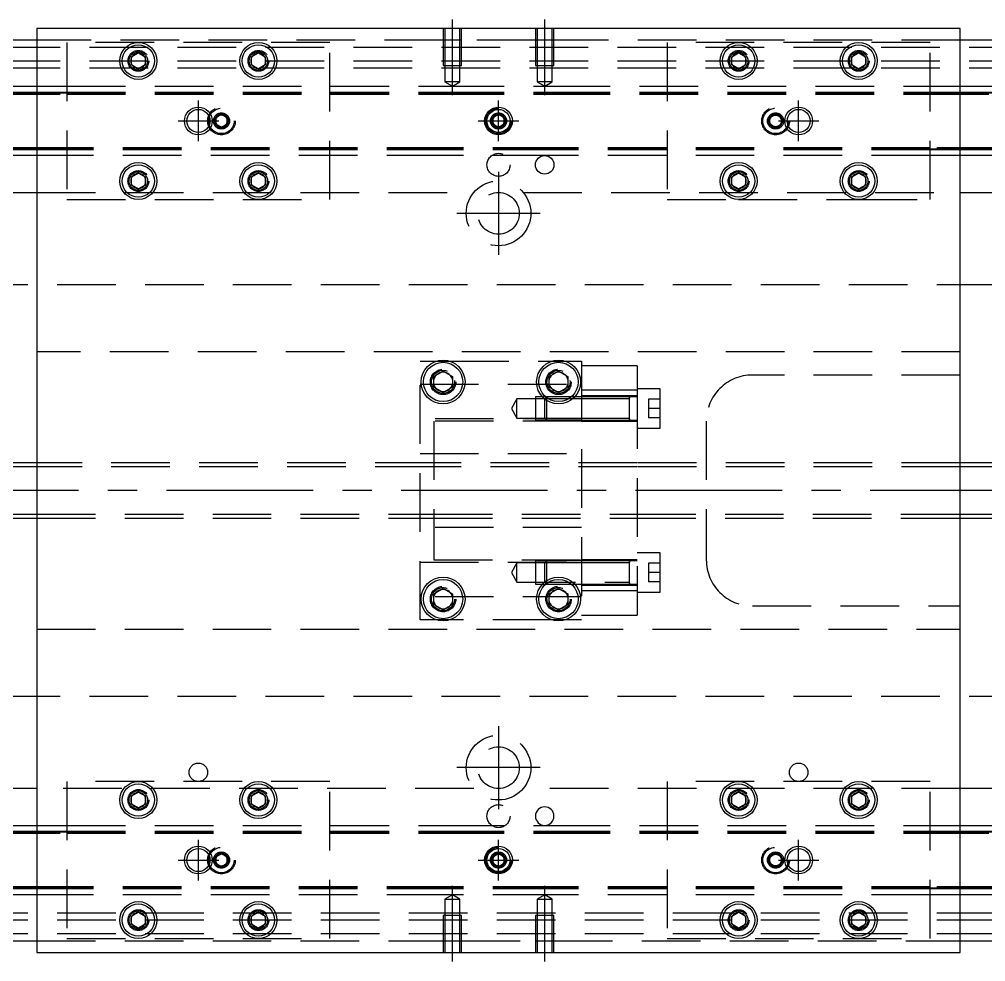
# Model space of a CAD drawing. Extents: x -12 to 671, y -259 to 102.
# Drawn here: x 156.2 to 365.5, y -102 to 102 of the extents above; entities that cross this region are included whole.
import ezdxf

# ---------------------------------------------------------------- set-up
doc = ezdxf.new("R2010")
doc.units = 0
doc.linetypes.add('CENTER', pattern=[50.8, 31.75, -6.35, 6.35, -6.35])
doc.linetypes.add('DASHED', pattern=[19.05, 12.7, -6.35])
doc.layers.get('0').update_dxf_attribs({"linetype": 'CONTINUOUS'})
doc.layers.add('CENTER', color=1, linetype='CENTER')

msp = doc.modelspace()

# ---------------------------------------------------------------- linework, layer by layer
at = {"color": 7, "linetype": 'CONTINUOUS'}
for p, q in [((360, 100), (160, 100)), ((160, 100), (160, -100)), ((360, -100), (360, 100)), ((160, 97.5), (0, 97.5)), ((520, 97.5), (360, 97.5)), ((180.5, 93.87), (182, 94.73)), ((182, 94.73), (183.5, 93.87)), ((206.5, 93.87), (208, 94.73)), ((208, 94.73), (209.5, 93.87)), ((310.5, 93.87), (312, 94.73)), ((312, 94.73), (313.5, 93.87)), ((336.5, 93.87), (338, 94.73)), ((338, 94.73), (339.5, 93.87)), ((180.5, 92.13), (180.5, 93.87)), ((182, 91.27), (180.5, 92.13)), ((183.5, 92.13), (182, 91.27)), ((183.5, 93.87), (183.5, 92.13)), ((206.5, 92.13), (206.5, 93.87)), ((208, 91.27), (206.5, 92.13)), ((209.5, 92.13), (208, 91.27)), ((209.5, 93.87), (209.5, 92.13)), ((310.5, 92.13), (310.5, 93.87)), ((312, 91.27), (310.5, 92.13)), ((313.5, 92.13), (312, 91.27)), ((313.5, 93.87), (313.5, 92.13)), ((336.5, 92.13), (336.5, 93.87)), ((338, 91.27), (336.5, 92.13)), ((339.5, 92.13), (338, 91.27)), ((339.5, 93.87), (339.5, 92.13)), ((0, 87.5), (160, 87.5)), ((0, 86.25), (160, 86.25)), ((360, 87.5), (520, 87.5)), ((360, 86.25), (520, 86.25)), ((160, 73.75), (0, 73.75)), ((520, 73.75), (360, 73.75)), ((160, 72.5), (0, 72.5)), ((520, 72.5), (360, 72.5)), ((180.5, 67.87), (182, 68.73)), ((180.5, 66.13), (180.5, 67.87)), ((182, 68.73), (183.5, 67.87)), ((183.5, 67.87), (183.5, 66.13)), ((206.5, 67.87), (208, 68.73)), ((206.5, 66.13), (206.5, 67.87)), ((208, 68.73), (209.5, 67.87)), ((209.5, 67.87), (209.5, 66.13)), ((310.5, 67.87), (312, 68.73)), ((310.5, 66.13), (310.5, 67.87)), ((312, 68.73), (313.5, 67.87)), ((313.5, 67.87), (313.5, 66.13)), ((336.5, 67.87), (338, 68.73)), ((336.5, 66.13), (336.5, 67.87)), ((338, 68.73), (339.5, 67.87)), ((339.5, 67.87), (339.5, 66.13)), ((182, 65.27), (180.5, 66.13)), ((183.5, 66.13), (182, 65.27)), ((208, 65.27), (206.5, 66.13)), ((209.5, 66.13), (208, 65.27)), ((312, 65.27), (310.5, 66.13)), ((313.5, 66.13), (312, 65.27)), ((338, 65.27), (336.5, 66.13)), ((339.5, 66.13), (338, 65.27)), ((145.36, 64.5), (160, 64.5)), ((360, 64.5), (374.64, 64.5)), ((246, 24.65), (248, 25.81)), ((248, 25.81), (250, 24.65)), ((271, 24.65), (273, 25.81)), ((273, 25.81), (275, 24.65)), ((246, 22.35), (246, 24.65)), ((250, 24.65), (250, 22.35)), ((271, 22.35), (271, 24.65)), ((275, 24.65), (275, 22.35)), ((248, 21.19), (246, 22.35)), ((250, 22.35), (248, 21.19)), ((273, 21.19), (271, 22.35)), ((275, 22.35), (273, 21.19)), ((160, 6), (60.5, 6)), ((465, 6), (360, 6)), ((60.5, -6), (160, -6)), ((360, -6), (465, -6)), ((246, -22.35), (248, -21.19)), ((246, -24.65), (246, -22.35)), ((248, -21.19), (250, -22.35)), ((250, -22.35), (250, -24.65)), ((271, -22.35), (273, -21.19)), ((271, -24.65), (271, -22.35)), ((273, -21.19), (275, -22.35)), ((275, -22.35), (275, -24.65)), ((248, -25.81), (246, -24.65)), ((250, -24.65), (248, -25.81)), ((273, -25.81), (271, -24.65)), ((275, -24.65), (273, -25.81)), ((160, -64.5), (145.36, -64.5)), ((374.64, -64.5), (360, -64.5)), ((180.5, -66.13), (182, -65.27)), ((180.5, -67.87), (180.5, -66.13)), ((182, -65.27), (183.5, -66.13)), ((183.5, -66.13), (183.5, -67.87)), ((206.5, -66.13), (208, -65.27)), ((206.5, -67.87), (206.5, -66.13)), ((208, -65.27), (209.5, -66.13)), ((209.5, -66.13), (209.5, -67.87)), ((310.5, -66.13), (312, -65.27)), ((310.5, -67.87), (310.5, -66.13)), ((312, -65.27), (313.5, -66.13)), ((313.5, -66.13), (313.5, -67.87)), ((336.5, -66.13), (338, -65.27)), ((336.5, -67.87), (336.5, -66.13)), ((338, -65.27), (339.5, -66.13)), ((339.5, -66.13), (339.5, -67.87)), ((182, -68.73), (180.5, -67.87)), ((183.5, -67.87), (182, -68.73)), ((208, -68.73), (206.5, -67.87)), ((209.5, -67.87), (208, -68.73)), ((312, -68.73), (310.5, -67.87)), ((313.5, -67.87), (312, -68.73)), ((338, -68.73), (336.5, -67.87)), ((339.5, -67.87), (338, -68.73)), ((0, -72.5), (160, -72.5)), ((360, -72.5), (520, -72.5)), ((0, -73.75), (160, -73.75)), ((360, -73.75), (520, -73.75)), ((160, -86.25), (0, -86.25)), ((160, -87.5), (0, -87.5)), ((520, -86.25), (360, -86.25)), ((520, -87.5), (360, -87.5)), ((180.5, -92.13), (182, -91.27)), ((182, -91.27), (183.5, -92.13)), ((206.5, -92.13), (208, -91.27)), ((208, -91.27), (209.5, -92.13)), ((310.5, -92.13), (312, -91.27)), ((312, -91.27), (313.5, -92.13)), ((336.5, -92.13), (338, -91.27)), ((338, -91.27), (339.5, -92.13)), ((180.5, -93.87), (180.5, -92.13)), ((182, -94.73), (180.5, -93.87)), ((183.5, -93.87), (182, -94.73)), ((183.5, -92.13), (183.5, -93.87)), ((206.5, -93.87), (206.5, -92.13)), ((208, -94.73), (206.5, -93.87)), ((209.5, -93.87), (208, -94.73)), ((209.5, -92.13), (209.5, -93.87)), ((310.5, -93.87), (310.5, -92.13)), ((312, -94.73), (310.5, -93.87)), ((313.5, -93.87), (312, -94.73)), ((313.5, -92.13), (313.5, -93.87)), ((336.5, -93.87), (336.5, -92.13)), ((338, -94.73), (336.5, -93.87)), ((339.5, -93.87), (338, -94.73)), ((339.5, -92.13), (339.5, -93.87)), ((0, -97.5), (160, -97.5)), ((360, -97.5), (520, -97.5)), ((160, -100), (360, -100))]:
    msp.add_line(p, q, dxfattribs=at)
at = {"color": 3, "linetype": 'DASHED'}
for p, q in [((248, 100), (248, 92)), ((248.35, 100), (248.35, 92)), ((251.65, 92), (251.65, 100)), ((252, 92), (252, 100)), ((268, 100), (268, 92)), ((268.35, 100), (268.35, 92)), ((271.65, 92), (271.65, 100)), ((272, 92), (272, 100)), ((248, 97.5), (160, 97.5)), ((166.5, 97), (166.5, 63)), ((223.5, 97), (166.5, 97)), ((223.5, 63), (223.5, 97)), ((252, 97.5), (248, 97.5)), ((268, 97.5), (252, 97.5)), ((272, 97.5), (268, 97.5)), ((360, 97.5), (272, 97.5)), ((353.5, 97), (296.5, 97)), ((296.5, 97), (296.5, 63)), ((353.5, 63), (353.5, 97)), ((0, 96), (520, 96)), ((0, 93), (520, 93)), ((180, 93), (180.03, 93.35)), ((209.97, 93.33), (210, 93)), ((313.97, 93.33), (314, 93)), ((336, 93), (336.03, 93.35)), ((0, 91.5), (520, 91.5)), ((248, 92), (252, 92)), ((248.35, 92), (248.35, 88.5)), ((251.65, 88.5), (251.65, 92)), ((268, 92), (272, 92)), ((268.35, 92), (268.35, 88.5)), ((271.65, 88.5), (271.65, 92)), ((251.65, 88.5), (248.35, 88.5)), ((248.35, 88.5), (250, 87.55)), ((250, 87.55), (251.65, 88.5)), ((271.65, 88.5), (268.35, 88.5)), ((268.35, 88.5), (270, 87.55)), ((270, 87.55), (271.65, 88.5)), ((0, 86.11), (160, 86.11)), ((0, 86.1), (166.5, 86.1)), ((160, 87.5), (166.5, 87.5)), ((160, 86.25), (166.5, 86.25)), ((160, 86.11), (166.5, 86.11)), ((166.5, 87.5), (248.5, 87.5)), ((166.5, 86.25), (248.5, 86.25)), ((166.5, 86.11), (248.5, 86.11)), ((166.5, 86.1), (248.5, 86.1)), ((166.5, 86.1), (248.5, 86.1)), ((248.5, 87.5), (271.5, 87.5)), ((248.5, 86.25), (271.5, 86.25)), ((248.5, 86.11), (271.5, 86.11)), ((248.5, 86.1), (271.5, 86.1)), ((271.5, 87.5), (353.5, 87.5)), ((271.5, 86.25), (353.5, 86.25)), ((271.5, 86.11), (353.5, 86.11)), ((271.5, 86.1), (353.5, 86.1)), ((271.5, 86.1), (353.5, 86.1)), ((353.5, 87.5), (360, 87.5)), ((353.5, 86.25), (360, 86.25)), ((353.5, 86.11), (360, 86.11)), ((353.5, 86.1), (520, 86.1)), ((360, 86.11), (520, 86.11)), ((0, 85.8), (166.5, 85.8)), ((166.5, 85.8), (248.5, 85.8)), ((166.5, 85.8), (248.5, 85.8)), ((248.5, 85.8), (271.5, 85.8)), ((271.5, 85.8), (353.5, 85.8)), ((271.5, 85.8), (353.5, 85.8)), ((353.5, 85.8), (520, 85.8)), ((198.75, 80.72), (200, 81.44)), ((198.75, 79.28), (198.75, 80.72)), ((200, 81.44), (201.25, 80.72)), ((201.25, 80.72), (201.25, 79.28)), ((201.48, 80.26), (201.5, 80)), ((258.75, 80.72), (260, 81.44)), ((258.75, 79.28), (258.75, 80.72)), ((260, 81.44), (261.25, 80.72)), ((261.25, 80.72), (261.25, 79.28)), ((261.48, 80.26), (261.5, 80)), ((318.5, 80), (318.52, 80.25)), ((318.75, 80.72), (320, 81.44)), ((318.75, 79.28), (318.75, 80.72)), ((320, 81.44), (321.25, 80.72)), ((321.25, 80.72), (321.25, 79.28)), ((200, 78.56), (198.75, 79.28)), ((201.25, 79.28), (200, 78.56)), ((260, 78.56), (258.75, 79.28)), ((261.25, 79.28), (260, 78.56)), ((320, 78.56), (318.75, 79.28)), ((321.25, 79.28), (320, 78.56)), ((166.5, 74.2), (0, 74.2)), ((166.5, 73.9), (0, 73.9)), ((160, 73.89), (0, 73.89)), ((166.5, 73.89), (160, 73.89)), ((166.5, 73.75), (160, 73.75)), ((248.5, 74.2), (166.5, 74.2)), ((248.5, 73.9), (166.5, 73.9)), ((248.5, 73.89), (166.5, 73.89)), ((248.5, 73.75), (166.5, 73.75)), ((271.5, 74.2), (248.5, 74.2)), ((271.5, 73.9), (248.5, 73.9)), ((271.5, 73.89), (248.5, 73.89)), ((271.5, 73.75), (248.5, 73.75)), ((353.5, 74.2), (271.5, 74.2)), ((353.5, 73.9), (271.5, 73.9)), ((353.5, 73.89), (271.5, 73.89)), ((353.5, 73.75), (271.5, 73.75)), ((520, 74.2), (353.5, 74.2)), ((520, 73.9), (353.5, 73.9)), ((360, 73.89), (353.5, 73.89)), ((360, 73.75), (353.5, 73.75)), ((520, 73.89), (360, 73.89)), ((166.5, 72.5), (160, 72.5)), ((248.5, 72.5), (166.5, 72.5)), ((271.5, 72.5), (248.5, 72.5)), ((353.5, 72.5), (271.5, 72.5)), ((360, 72.5), (353.5, 72.5)), ((183.97, 67.33), (184, 67)), ((206, 67), (206.02, 67.3)), ((313.97, 67.33), (314, 67)), ((339.97, 67.33), (340, 67)), ((160, 64.5), (254.64, 64.5)), ((166.5, 63), (223.5, 63)), ((265.36, 64.5), (360, 64.5)), ((296.5, 63), (312, 63)), ((312, 63), (338, 63)), ((338, 63), (353.5, 63)), ((520, 44.5), (0, 44.5)), ((360, 30), (160, 30)), ((243, 28), (246.48, 28)), ((243, -28), (243, 28)), ((246.48, 28), (249.52, 28)), ((249.52, 28), (271.48, 28)), ((271.48, 28), (274.52, 28)), ((274.52, 28), (278, 28)), ((278, 28), (278, -28)), ((290, 27), (278, 27)), ((290, 27), (290, 21.75)), ((250.48, 23.79), (250.5, 23.5)), ((275.48, 23.79), (275.5, 23.5)), ((360, 25), (315, 25)), ((243, 23), (278, 23)), ((290, 21.75), (278, 21.75)), ((295, 22), (290, 22)), ((290, 21.75), (290, -21.75)), ((295, 13.5), (295, 22)), ((264, 19.85), (262.79, 17.75)), ((264, 15.65), (264, 19.85)), ((268, 19.85), (264, 19.85)), ((268, 20.25), (268, 15.25)), ((269.53, 20.25), (268, 20.25)), ((270, 19.85), (268, 19.85)), ((270.26, 20.25), (269.53, 20.25)), ((270.34, 20.19), (270, 19.85)), ((270, 19.82), (270, 19.85)), ((270.82, 19.85), (270, 19.85)), ((270, 15.65), (270, 19.82)), ((270.4, 20.25), (270.26, 20.25)), ((270.4, 20.25), (270.34, 20.19)), ((270.4, 20.25), (270.4, 20.14)), ((275.74, 20.25), (270.4, 20.25)), ((275.74, 20.25), (270.4, 20.25)), ((270.4, 20.14), (270.4, 19.52)), ((270.4, 19.52), (270.4, 15.25)), ((275.18, 19.85), (270.82, 19.85)), ((276.04, 19.85), (275.18, 19.85)), ((276.47, 20.25), (275.74, 20.25)), ((278, 19.85), (276.04, 19.85)), ((278, 20.25), (276.47, 20.25)), ((278, 20.25), (276.47, 20.25)), ((290, 20.5), (278, 20.5)), ((288.4, 20.25), (278, 20.25)), ((288.4, 19.85), (278, 19.85)), ((290, 20.25), (288.39, 20.25)), ((288.4, 15.25), (288.4, 20.25)), ((288.4, 19.85), (288.4, 20.25)), ((288.4, 15.25), (288.4, 20.25)), ((288.4, 20), (288.4, 20.25)), ((288.4, 20.25), (288.4, 20)), ((288.4, 15.51), (288.4, 20)), ((288.4, 15.65), (288.4, 19.85)), ((292.5, 19.75), (292.5, 17.75)), ((295, 19.75), (292.5, 19.75)), ((262.79, 17.75), (264, 15.65)), ((292.5, 17.75), (292.5, 15.75)), ((295, 17.75), (292.5, 17.75)), ((278, 15.5), (243, 15.5)), ((246, 15), (246, -15)), ((278, 15), (246, 15)), ((264, 15.65), (268, 15.65)), ((268, 15.65), (270, 15.65)), ((268, 15.25), (270.4, 15.25)), ((270, 15.65), (278, 15.65)), ((270, 15.65), (270.4, 15.25)), ((270.4, 15.25), (278, 15.25)), ((278, 15.65), (288.4, 15.65)), ((278, 15.25), (288.4, 15.25)), ((278, 15), (290, 15)), ((288.39, 15.25), (290, 15.25)), ((288.4, 15.25), (288.4, 15.65)), ((288.4, 15.25), (288.4, 15.51)), ((288.4, 15.51), (288.4, 15.25)), ((295, 15.75), (292.5, 15.75)), ((305, 15), (305, -15)), ((290, 13.5), (295, 13.5)), ((243, 8), (278, 8)), ((246, 6), (160, 6)), ((246, 5.12), (160, 5.12)), ((290, 6), (246, 6)), ((290, 5.12), (246, 5.12)), ((360, 6), (290, 6)), ((360, 5.12), (290, 5.12)), ((160, -5.13), (246, -5.13)), ((160, -6), (246, -6)), ((246, -5.13), (290, -5.13)), ((246, -6), (290, -6)), ((290, -5.13), (360, -5.13)), ((290, -6), (360, -6)), ((278, -8), (243, -8)), ((295, -13.5), (290, -13.5)), ((295, -22), (295, -13.5)), ((243, -15.5), (278, -15.5)), ((246, -15), (278, -15)), ((264, -15.65), (262.79, -17.75)), ((264, -19.85), (264, -15.65)), ((268, -15.65), (264, -15.65)), ((268, -15.25), (268, -20.25)), ((270.4, -15.25), (268, -15.25)), ((270, -15.65), (268, -15.65)), ((270.4, -15.25), (270, -15.65)), ((270, -19.85), (270, -15.65)), ((278, -15.65), (270, -15.65)), ((270.4, -15.25), (270.4, -19.52)), ((278, -15.25), (270.4, -15.25)), ((278, -15.25), (270.4, -15.25)), ((290, -15), (278, -15)), ((288.4, -15.25), (278, -15.25)), ((288.4, -15.65), (278, -15.65)), ((290, -15.25), (288.39, -15.25)), ((288.4, -20.25), (288.4, -15.25)), ((288.4, -20.25), (288.4, -15.25)), ((288.4, -15.51), (288.4, -15.25)), ((288.4, -15.25), (288.4, -15.51)), ((288.4, -20), (288.4, -15.51)), ((292.5, -15.75), (292.5, -17.75)), ((295, -15.75), (292.5, -15.75)), ((262.79, -17.75), (264, -19.85)), ((292.5, -17.75), (292.5, -19.75)), ((295, -17.75), (292.5, -17.75)), ((264, -19.85), (288.4, -19.85)), ((268, -20.25), (269.53, -20.25)), ((269.53, -20.25), (270.26, -20.25)), ((270, -19.85), (270.34, -20.19)), ((270.26, -20.25), (270.4, -20.25)), ((270.34, -20.19), (270.4, -20.25)), ((270.4, -19.52), (270.4, -20.14)), ((270.4, -20.14), (270.4, -20.25)), ((270.4, -20.25), (275.74, -20.25)), ((275.74, -20.25), (276.47, -20.25)), ((276.47, -20.25), (278, -20.25)), ((276.47, -20.25), (278, -20.25)), ((278, -20.25), (288.4, -20.25)), ((278, -20.5), (290, -20.5)), ((288.39, -20.25), (290, -20.25)), ((288.4, -20.25), (288.4, -20)), ((288.4, -20), (288.4, -20.25)), ((288.4, -20.25), (288.4, -20.25)), ((295, -19.75), (292.5, -19.75)), ((278, -23), (243, -23)), ((290, -21.75), (278, -21.75)), ((290, -21.75), (278, -21.75)), ((290, -21.75), (290, -27)), ((290, -22), (295, -22)), ((245.5, -23.5), (245.52, -23.2)), ((270.5, -23.5), (270.52, -23.2)), ((315, -25), (360, -25)), ((278, -27), (290, -27)), ((246.48, -28), (243, -28)), ((249.52, -28), (246.48, -28)), ((271.48, -28), (249.52, -28)), ((274.52, -28), (271.48, -28)), ((278, -28), (274.52, -28)), ((160, -30), (360, -30)), ((0, -44.5), (520, -44.5)), ((254.64, -64.5), (160, -64.5)), ((223.5, -63), (166.5, -63)), ((166.5, -63), (166.5, -97)), ((223.5, -97), (223.5, -63)), ((360, -64.5), (265.36, -64.5)), ((296.5, -63), (296.5, -97)), ((353.5, -63), (296.5, -63)), ((353.5, -97), (353.5, -63)), ((180, -67), (180.03, -66.65)), ((209.97, -66.67), (210, -67)), ((310, -67), (310.02, -66.7)), ((336, -67), (336.03, -66.65)), ((160, -72.5), (166.5, -72.5)), ((166.5, -72.5), (248.5, -72.5)), ((248.5, -72.5), (271.5, -72.5)), ((271.5, -72.5), (353.5, -72.5)), ((353.5, -72.5), (360, -72.5)), ((0, -73.89), (160, -73.89)), ((0, -73.9), (166.5, -73.9)), ((0, -74.2), (166.5, -74.2)), ((160, -73.75), (166.5, -73.75)), ((160, -73.89), (166.5, -73.89)), ((166.5, -73.75), (248.5, -73.75)), ((166.5, -73.89), (248.5, -73.89)), ((166.5, -73.9), (248.5, -73.9)), ((166.5, -74.2), (248.5, -74.2)), ((248.5, -73.75), (271.5, -73.75)), ((248.5, -73.89), (271.5, -73.89)), ((248.5, -73.9), (271.5, -73.9)), ((248.5, -74.2), (271.5, -74.2)), ((271.5, -73.75), (353.5, -73.75)), ((271.5, -73.89), (353.5, -73.89)), ((271.5, -73.9), (353.5, -73.9)), ((271.5, -74.2), (353.5, -74.2)), ((353.5, -73.75), (360, -73.75)), ((353.5, -73.89), (360, -73.89)), ((353.5, -73.9), (520, -73.9)), ((353.5, -74.2), (520, -74.2)), ((360, -73.89), (520, -73.89)), ((198.75, -79.28), (200, -78.56)), ((198.75, -80.72), (198.75, -79.28)), ((200, -78.56), (201.25, -79.28)), ((201.25, -79.28), (201.25, -80.72)), ((258.75, -79.28), (260, -78.56)), ((258.75, -80.72), (258.75, -79.28)), ((260, -78.56), (261.25, -79.28)), ((261.25, -79.28), (261.25, -80.72)), ((318.75, -79.28), (320, -78.56)), ((318.75, -80.72), (318.75, -79.28)), ((320, -78.56), (321.25, -79.28)), ((321.25, -79.28), (321.25, -80.72)), ((198.5, -80), (198.52, -79.78)), ((200, -81.44), (198.75, -80.72)), ((201.25, -80.72), (200, -81.44)), ((258.5, -80), (258.52, -79.78)), ((260, -81.44), (258.75, -80.72)), ((261.25, -80.72), (260, -81.44)), ((318.5, -80), (318.52, -79.75)), ((320, -81.44), (318.75, -80.72)), ((321.25, -80.72), (320, -81.44)), ((166.5, -85.8), (0, -85.8)), ((248.5, -85.8), (166.5, -85.8)), ((248.5, -85.8), (166.5, -85.8)), ((271.5, -85.8), (248.5, -85.8)), ((353.5, -85.8), (271.5, -85.8)), ((353.5, -85.8), (271.5, -85.8)), ((520, -85.8), (353.5, -85.8)), ((166.5, -86.1), (0, -86.1)), ((160, -86.11), (0, -86.11)), ((166.5, -86.11), (160, -86.11)), ((166.5, -86.25), (160, -86.25)), ((166.5, -87.5), (160, -87.5)), ((248.5, -86.1), (166.5, -86.1)), ((248.5, -86.1), (166.5, -86.1)), ((248.5, -86.11), (166.5, -86.11)), ((248.5, -86.25), (166.5, -86.25)), ((248.5, -87.5), (166.5, -87.5)), ((250, -87.55), (248.35, -88.5)), ((271.5, -86.1), (248.5, -86.1)), ((271.5, -86.11), (248.5, -86.11)), ((271.5, -86.25), (248.5, -86.25)), ((271.5, -87.5), (248.5, -87.5)), ((251.65, -88.5), (250, -87.55)), ((270, -87.55), (268.35, -88.5)), ((271.65, -88.5), (270, -87.55)), ((353.5, -86.1), (271.5, -86.1)), ((353.5, -86.1), (271.5, -86.1)), ((353.5, -86.11), (271.5, -86.11)), ((353.5, -86.25), (271.5, -86.25)), ((353.5, -87.5), (271.5, -87.5)), ((520, -86.1), (353.5, -86.1)), ((360, -86.11), (353.5, -86.11)), ((360, -86.25), (353.5, -86.25)), ((360, -87.5), (353.5, -87.5)), ((520, -86.11), (360, -86.11)), ((248.35, -88.5), (250, -88.5)), ((248.35, -88.5), (248.35, -92)), ((250, -88.5), (251.65, -88.5)), ((251.65, -92), (251.65, -88.5)), ((268.35, -88.5), (270, -88.5)), ((268.35, -88.5), (268.35, -92)), ((270, -88.5), (271.65, -88.5)), ((271.65, -92), (271.65, -88.5)), ((520, -91.5), (0, -91.5)), ((252, -92), (248, -92)), ((248, -92), (248, -100)), ((248.35, -92), (248.35, -100)), ((251.65, -100), (251.65, -92)), ((252, -100), (252, -92)), ((272, -92), (268, -92)), ((268, -92), (268, -100)), ((268.35, -92), (268.35, -100)), ((271.65, -100), (271.65, -92)), ((272, -100), (272, -92)), ((520, -93), (0, -93)), ((183.97, -92.67), (184, -93)), ((209.97, -92.67), (210, -93)), ((310, -93), (310.02, -92.7)), ((339.97, -92.67), (340, -93)), ((520, -96), (0, -96)), ((160, -97.5), (248, -97.5)), ((166.5, -97), (223.5, -97)), ((248, -97.5), (252, -97.5)), ((252, -97.5), (268, -97.5)), ((268, -97.5), (272, -97.5)), ((272, -97.5), (360, -97.5)), ((296.5, -97), (353.5, -97))]:
    msp.add_line(p, q, dxfattribs=at)
at = {"color": 3, "linetype": 'CONTINUOUS'}
for p, q in [((160, 5.12), (60.5, 5.12)), ((465, 5.12), (360, 5.12)), ((60.5, -5.13), (160, -5.13)), ((360, -5.13), (465, -5.13))]:
    msp.add_line(p, q, dxfattribs=at)
at = {"color": 7, "linetype": 'CONTINUOUS'}
for centre, radius in [((182, 93), 4), ((182, 93), 3.5), ((208, 93), 4), ((208, 93), 3.5), ((312, 93), 4), ((312, 93), 3.5), ((338, 93), 4), ((338, 93), 3.5), ((195, 80), 2.5), ((260, 80), 3), ((260, 80), 2.5), ((325, 80), 2.5), ((270, 70.5), 2), ((182, 67), 4), ((182, 67), 3.5), ((208, 67), 4), ((208, 67), 3.5), ((312, 67), 4), ((312, 67), 3.5), ((338, 67), 4), ((338, 67), 3.5), ((248, 23.5), 4.75), ((248, 23.5), 4.25), ((273, 23.5), 4.75), ((273, 23.5), 4.25), ((248, -23.5), 4.75), ((273, -23.5), 4.75), ((248, -23.5), 4.25), ((273, -23.5), 4.25), ((182, -67), 4), ((182, -67), 3.5), ((208, -67), 4), ((208, -67), 3.5), ((312, -67), 4), ((312, -67), 3.5), ((338, -67), 4), ((338, -67), 3.5), ((260, -80), 3), ((195, -80), 2.5), ((260, -80), 2.5), ((325, -80), 2.5), ((182, -93), 4), ((182, -93), 3.5), ((208, -93), 4), ((208, -93), 3.5), ((312, -93), 4), ((312, -93), 3.5), ((338, -93), 4), ((338, -93), 3.5)]:
    msp.add_circle(centre, radius, dxfattribs=at)
at = {"color": 3, "linetype": 'DASHED'}
for centre, radius in [((182, 93), 2.25), ((182, 93), 2), ((208, 93), 2.25), ((208, 93), 2), ((312, 93), 2.25), ((312, 93), 2), ((338, 93), 2.25), ((338, 93), 2), ((200, 80), 3), ((200, 80), 2.75), ((200, 80), 1.75), ((260, 80), 2.75), ((260, 80), 1.75), ((320, 80), 3), ((320, 80), 2.75), ((320, 80), 1.75), ((200, 80), 1.5), ((260, 80), 1.5), ((320, 80), 1.5), ((320, 80), 1.25), ((260, 70.5), 2.5), ((182, 67), 2.25), ((208, 67), 2.25), ((312, 67), 2.25), ((338, 67), 2.25), ((182, 67), 2), ((208, 67), 2), ((260, 60), 7), ((312, 67), 2), ((338, 67), 2), ((260, 60), 4.5), ((248, 23.5), 2.75), ((248, 23.5), 2.5), ((273, 23.5), 2.75), ((273, 23.5), 2.5), ((248, -23.5), 2.75), ((273, -23.5), 2.75), ((248, -23.5), 2.5), ((273, -23.5), 2.5), ((260, -60), 7), ((260, -60), 4.5), ((195, -61), 2), ((325, -61), 2), ((182, -67), 2.25), ((208, -67), 2.25), ((312, -67), 2.25), ((338, -67), 2.25), ((182, -67), 2), ((208, -67), 2), ((312, -67), 2), ((338, -67), 2), ((260, -70.5), 2.5), ((200, -80), 3), ((200, -80), 2.75), ((260, -80), 2.75), ((320, -80), 3), ((320, -80), 2.75), ((200, -80), 1.75), ((200, -80), 1.5), ((260, -80), 1.75), ((260, -80), 1.5), ((320, -80), 1.75), ((320, -80), 1.5), ((320, -80), 1.25), ((182, -93), 2.25), ((182, -93), 2), ((208, -93), 2.25), ((208, -93), 2), ((312, -93), 2.25), ((312, -93), 2), ((338, -93), 2.25), ((338, -93), 2)]:
    msp.add_circle(centre, radius, dxfattribs=at)
at = {"color": 3, "linetype": 'CONTINUOUS'}
for centre in [(195, 80), (325, 80), (195, -80), (325, -80)]:
    msp.add_circle(centre, 3, dxfattribs=at)
at = {"color": 7, "linetype": 'CONTINUOUS'}
for centre, radius, start, end in [((182, 93), 1.65, 95.38, 144.62), ((182, 93), 1.65, 84.62, 95.38), ((182, 93), 1.65, 35.38, 84.62), ((208, 93), 1.65, 95.38, 144.62), ((208, 93), 1.65, 84.62, 95.38), ((208, 93), 1.65, 35.38, 84.62), ((312, 93), 1.65, 95.38, 144.62), ((312, 93), 1.65, 84.62, 95.38), ((312, 93), 1.65, 35.38, 84.62), ((338, 93), 1.65, 95.38, 144.62), ((338, 93), 1.65, 84.62, 95.38), ((338, 93), 1.65, 35.38, 84.62), ((182, 93), 1.65, 155.38, 180), ((182, 93), 1.65, 180, 204.62), ((182, 93), 1.65, 144.62, 155.38), ((182, 93), 1.65, 204.62, 215.38), ((182, 93), 1.65, 24.62, 35.38), ((182, 93), 1.65, 324.62, 335.38), ((182, 93), 1.65, 335.38, 24.62), ((208, 93), 1.65, 155.38, 180), ((208, 93), 1.65, 180, 204.62), ((208, 93), 1.65, 144.62, 155.38), ((208, 93), 1.65, 204.62, 215.38), ((208, 93), 1.65, 24.62, 35.38), ((208, 93), 1.65, 324.62, 335.38), ((208, 93), 1.65, 335.38, 24.62), ((312, 93), 1.65, 155.38, 180), ((312, 93), 1.65, 180, 204.62), ((312, 93), 1.65, 144.62, 155.38), ((312, 93), 1.65, 204.62, 215.38), ((312, 93), 1.65, 24.62, 35.38), ((312, 93), 1.65, 324.62, 335.38), ((312, 93), 1.65, 335.38, 24.62), ((338, 93), 1.65, 155.38, 180), ((338, 93), 1.65, 180, 204.62), ((338, 93), 1.65, 144.62, 155.38), ((338, 93), 1.65, 204.62, 215.38), ((338, 93), 1.65, 24.62, 35.38), ((338, 93), 1.65, 324.62, 335.38), ((338, 93), 1.65, 335.38, 24.62), ((182, 93), 1.65, 215.38, 264.62), ((182, 93), 1.65, 264.62, 275.38), ((182, 93), 1.65, 275.38, 324.62), ((208, 93), 1.65, 215.38, 264.62), ((208, 93), 1.65, 264.62, 275.38), ((208, 93), 1.65, 275.38, 324.62), ((312, 93), 1.65, 215.38, 264.62), ((312, 93), 1.65, 264.62, 275.38), ((312, 93), 1.65, 275.38, 324.62), ((338, 93), 1.65, 215.38, 264.62), ((338, 93), 1.65, 264.62, 275.38), ((338, 93), 1.65, 275.38, 324.62), ((182, 67), 1.65, 155.38, 180), ((182, 67), 1.65, 180, 204.62), ((182, 67), 1.65, 144.62, 155.38), ((182, 67), 1.65, 95.38, 144.62), ((182, 67), 1.65, 84.62, 95.38), ((182, 67), 1.65, 35.38, 84.62), ((182, 67), 1.65, 24.62, 35.38), ((182, 67), 1.65, 335.38, 24.62), ((208, 67), 1.65, 155.38, 180), ((208, 67), 1.65, 180, 204.62), ((208, 67), 1.65, 144.62, 155.38), ((208, 67), 1.65, 95.38, 144.62), ((208, 67), 1.65, 84.62, 95.38), ((208, 67), 1.65, 35.38, 84.62), ((208, 67), 1.65, 24.62, 35.38), ((208, 67), 1.65, 335.38, 24.62), ((312, 67), 1.65, 155.38, 180), ((312, 67), 1.65, 180, 204.62), ((312, 67), 1.65, 144.62, 155.38), ((312, 67), 1.65, 95.38, 144.62), ((312, 67), 1.65, 84.62, 95.38), ((312, 67), 1.65, 35.38, 84.62), ((312, 67), 1.65, 24.62, 35.38), ((312, 67), 1.65, 335.38, 24.62), ((338, 67), 1.65, 155.38, 180), ((338, 67), 1.65, 180, 204.62), ((338, 67), 1.65, 144.62, 155.38), ((338, 67), 1.65, 95.38, 144.62), ((338, 67), 1.65, 84.62, 95.38), ((338, 67), 1.65, 35.38, 84.62), ((338, 67), 1.65, 24.62, 35.38), ((338, 67), 1.65, 335.38, 24.62), ((182, 67), 1.65, 204.62, 215.38), ((182, 67), 1.65, 215.38, 264.62), ((182, 67), 1.65, 264.62, 275.38), ((182, 67), 1.65, 275.38, 324.62), ((182, 67), 1.65, 324.62, 335.38), ((208, 67), 1.65, 204.62, 215.38), ((208, 67), 1.65, 215.38, 264.62), ((208, 67), 1.65, 264.62, 275.38), ((208, 67), 1.65, 275.38, 324.62), ((208, 67), 1.65, 324.62, 335.38), ((312, 67), 1.65, 204.62, 215.38), ((312, 67), 1.65, 215.38, 264.62), ((312, 67), 1.65, 264.62, 275.38), ((312, 67), 1.65, 275.38, 324.62), ((312, 67), 1.65, 324.62, 335.38), ((338, 67), 1.65, 204.62, 215.38), ((338, 67), 1.65, 215.38, 264.62), ((338, 67), 1.65, 264.62, 275.38), ((338, 67), 1.65, 275.38, 324.62), ((338, 67), 1.65, 324.62, 335.38), ((248, 23.5), 2.1, 102.2472, 137.7528), ((248, 23.5), 2.1, 77.7528, 102.2472), ((248, 23.5), 2.1, 42.2472, 77.7528), ((273, 23.5), 2.1, 102.2472, 137.7528), ((273, 23.5), 2.1, 77.7528, 102.2472), ((273, 23.5), 2.1, 42.2472, 77.7528), ((248, 23.5), 2.1, 162.2472, 180), ((248, 23.5), 2.1, 180, 197.7528), ((248, 23.5), 2.1, 137.7528, 162.2472), ((248, 23.5), 2.1, 17.7528, 42.2472), ((248, 23.5), 2.1, 342.2472, 17.7528), ((273, 23.5), 2.1, 162.2472, 180), ((273, 23.5), 2.1, 180, 197.7528), ((273, 23.5), 2.1, 137.7528, 162.2472), ((273, 23.5), 2.1, 17.7528, 42.2472), ((273, 23.5), 2.1, 342.2472, 17.7528), ((248, 23.5), 2.1, 197.7528, 222.2472), ((248, 23.5), 2.1, 222.2472, 257.7528), ((248, 23.5), 2.1, 257.7528, 282.2472), ((248, 23.5), 2.1, 282.2472, 317.7528), ((248, 23.5), 2.1, 317.7528, 342.2472), ((273, 23.5), 2.1, 197.7528, 222.2472), ((273, 23.5), 2.1, 222.2472, 257.7528), ((273, 23.5), 2.1, 257.7528, 282.2472), ((273, 23.5), 2.1, 282.2472, 317.7528), ((273, 23.5), 2.1, 317.7528, 342.2472), ((248, -23.5), 2.1, 162.2472, 180), ((248, -23.5), 2.1, 137.7528, 162.2472), ((248, -23.5), 2.1, 102.2472, 137.7528), ((248, -23.5), 2.1, 77.7528, 102.2472), ((248, -23.5), 2.1, 42.2472, 77.7528), ((248, -23.5), 2.1, 17.7528, 42.2472), ((248, -23.5), 2.1, 342.2472, 17.7528), ((273, -23.5), 2.1, 162.2472, 180), ((273, -23.5), 2.1, 137.7528, 162.2472), ((273, -23.5), 2.1, 102.2472, 137.7528), ((273, -23.5), 2.1, 77.7528, 102.2472), ((273, -23.5), 2.1, 42.2472, 77.7528), ((273, -23.5), 2.1, 17.7528, 42.2472), ((273, -23.5), 2.1, 342.2472, 17.7528), ((248, -23.5), 2.1, 180, 197.7528), ((248, -23.5), 2.1, 197.7528, 222.2472), ((248, -23.5), 2.1, 222.2472, 257.7528), ((248, -23.5), 2.1, 282.2472, 317.7528), ((248, -23.5), 2.1, 317.7528, 342.2472), ((273, -23.5), 2.1, 180, 197.7528), ((273, -23.5), 2.1, 197.7528, 222.2472), ((273, -23.5), 2.1, 222.2472, 257.7528), ((273, -23.5), 2.1, 282.2472, 317.7528), ((273, -23.5), 2.1, 317.7528, 342.2472), ((248, -23.5), 2.1, 257.7528, 282.2472), ((273, -23.5), 2.1, 257.7528, 282.2472), ((182, -67), 1.65, 155.38, 180), ((182, -67), 1.65, 144.62, 155.38), ((182, -67), 1.65, 95.38, 144.62), ((182, -67), 1.65, 84.62, 95.38), ((182, -67), 1.65, 35.38, 84.62), ((182, -67), 1.65, 24.62, 35.38), ((182, -67), 1.65, 335.38, 24.62), ((208, -67), 1.65, 155.38, 180), ((208, -67), 1.65, 144.62, 155.38), ((208, -67), 1.65, 95.38, 144.62), ((208, -67), 1.65, 84.62, 95.38), ((208, -67), 1.65, 35.38, 84.62), ((208, -67), 1.65, 24.62, 35.38), ((208, -67), 1.65, 335.38, 24.62), ((312, -67), 1.65, 155.38, 180), ((312, -67), 1.65, 144.62, 155.38), ((312, -67), 1.65, 95.38, 144.62), ((312, -67), 1.65, 84.62, 95.38), ((312, -67), 1.65, 35.38, 84.62), ((312, -67), 1.65, 24.62, 35.38), ((312, -67), 1.65, 335.38, 24.62), ((338, -67), 1.65, 155.38, 180), ((338, -67), 1.65, 144.62, 155.38), ((338, -67), 1.65, 95.38, 144.62), ((338, -67), 1.65, 84.62, 95.38), ((338, -67), 1.65, 35.38, 84.62), ((338, -67), 1.65, 24.62, 35.38), ((338, -67), 1.65, 335.38, 24.62), ((182, -67), 1.65, 180, 204.62), ((182, -67), 1.65, 204.62, 215.38), ((182, -67), 1.65, 215.38, 264.62), ((182, -67), 1.65, 264.62, 275.38), ((182, -67), 1.65, 275.38, 324.62), ((182, -67), 1.65, 324.62, 335.38), ((208, -67), 1.65, 180, 204.62), ((208, -67), 1.65, 204.62, 215.38), ((208, -67), 1.65, 215.38, 264.62), ((208, -67), 1.65, 264.62, 275.38), ((208, -67), 1.65, 275.38, 324.62), ((208, -67), 1.65, 324.62, 335.38), ((270, -70.5), 2, 90, 270), ((270, -70.5), 2, 270, 90), ((312, -67), 1.65, 180, 204.62), ((312, -67), 1.65, 204.62, 215.38), ((312, -67), 1.65, 215.38, 264.62), ((312, -67), 1.65, 264.62, 275.38), ((312, -67), 1.65, 275.38, 324.62), ((312, -67), 1.65, 324.62, 335.38), ((338, -67), 1.65, 180, 204.62), ((338, -67), 1.65, 204.62, 215.38), ((338, -67), 1.65, 215.38, 264.62), ((338, -67), 1.65, 264.62, 275.38), ((338, -67), 1.65, 275.38, 324.62), ((338, -67), 1.65, 324.62, 335.38), ((182, -93), 1.65, 144.62, 155.38), ((182, -93), 1.65, 95.38, 144.62), ((182, -93), 1.65, 84.62, 95.38), ((182, -93), 1.65, 35.38, 84.62), ((182, -93), 1.65, 24.62, 35.38), ((208, -93), 1.65, 144.62, 155.38), ((208, -93), 1.65, 95.38, 144.62), ((208, -93), 1.65, 84.62, 95.38), ((208, -93), 1.65, 35.38, 84.62), ((208, -93), 1.65, 24.62, 35.38), ((312, -93), 1.65, 144.62, 155.38), ((312, -93), 1.65, 95.38, 144.62), ((312, -93), 1.65, 84.62, 95.38), ((312, -93), 1.65, 35.38, 84.62), ((312, -93), 1.65, 24.62, 35.38), ((338, -93), 1.65, 144.62, 155.38), ((338, -93), 1.65, 95.38, 144.62), ((338, -93), 1.65, 84.62, 95.38), ((338, -93), 1.65, 35.38, 84.62), ((338, -93), 1.65, 24.62, 35.38), ((182, -93), 1.65, 155.38, 180), ((182, -93), 1.65, 180, 204.62), ((182, -93), 1.65, 204.62, 215.38), ((182, -93), 1.65, 215.38, 264.62), ((182, -93), 1.65, 275.38, 324.62), ((182, -93), 1.65, 324.62, 335.38), ((182, -93), 1.65, 335.38, 24.62), ((208, -93), 1.65, 155.38, 180), ((208, -93), 1.65, 180, 204.62), ((208, -93), 1.65, 204.62, 215.38), ((208, -93), 1.65, 215.38, 264.62), ((208, -93), 1.65, 275.38, 324.62), ((208, -93), 1.65, 324.62, 335.38), ((208, -93), 1.65, 335.38, 24.62), ((312, -93), 1.65, 155.38, 180), ((312, -93), 1.65, 180, 204.62), ((312, -93), 1.65, 204.62, 215.38), ((312, -93), 1.65, 215.38, 264.62), ((312, -93), 1.65, 275.38, 324.62), ((312, -93), 1.65, 324.62, 335.38), ((312, -93), 1.65, 335.38, 24.62), ((338, -93), 1.65, 155.38, 180), ((338, -93), 1.65, 180, 204.62), ((338, -93), 1.65, 204.62, 215.38), ((338, -93), 1.65, 215.38, 264.62), ((338, -93), 1.65, 275.38, 324.62), ((338, -93), 1.65, 324.62, 335.38), ((338, -93), 1.65, 335.38, 24.62), ((182, -93), 1.65, 264.62, 275.38), ((208, -93), 1.65, 264.62, 275.38), ((312, -93), 1.65, 264.62, 275.38), ((338, -93), 1.65, 264.62, 275.38)]:
    msp.add_arc(centre, radius, start, end, dxfattribs=at)
at = {"color": 3, "linetype": 'DASHED'}
for centre, radius, start, end in [((200, 80), 1.25, 300, 180), ((200, 80), 1.25, 180, 240), ((260, 80), 1.25, 300, 180), ((260, 80), 1.25, 180, 240), ((200, 80), 1.25, 240, 300), ((260, 80), 1.25, 240, 300), ((315, 15), 10, 90, 180), ((315, -15), 10, 180, 270), ((200, -80), 1.25, 120, 180), ((200, -80), 1.25, 180, 60), ((200, -80), 1.25, 60, 120), ((260, -80), 1.25, 120, 180), ((260, -80), 1.25, 180, 60), ((260, -80), 1.25, 60, 120)]:
    msp.add_arc(centre, radius, start, end, dxfattribs=at)
at = {"layer": 'CENTER', "color": 1, "linetype": 'CENTER'}
for p, q in [((250, 85.55), (250, 102)), ((270, 85.55), (270, 102)), ((195, 75.6), (195, 84.4)), ((260, 75.6), (260, 84.4)), ((325, 75.6), (325, 84.4)), ((190.6, 80), (199.4, 80)), ((255.6, 80), (264.4, 80)), ((320.6, 80), (329.4, 80)), ((260, 69), (260, 51)), ((269, 60), (251, 60)), ((575.44, 0), (-11.8, 0)), ((260, -51), (260, -69)), ((269, -60), (251, -60)), ((195, -84.4), (195, -75.6)), ((260, -84.4), (260, -75.6)), ((325, -84.4), (325, -75.6)), ((190.6, -80), (199.4, -80)), ((255.6, -80), (264.4, -80)), ((320.6, -80), (329.4, -80)), ((250, -102), (250, -85.55)), ((270, -102), (270, -85.55))]:
    msp.add_line(p, q, dxfattribs=at)

doc.saveas('drawing.dxf')
